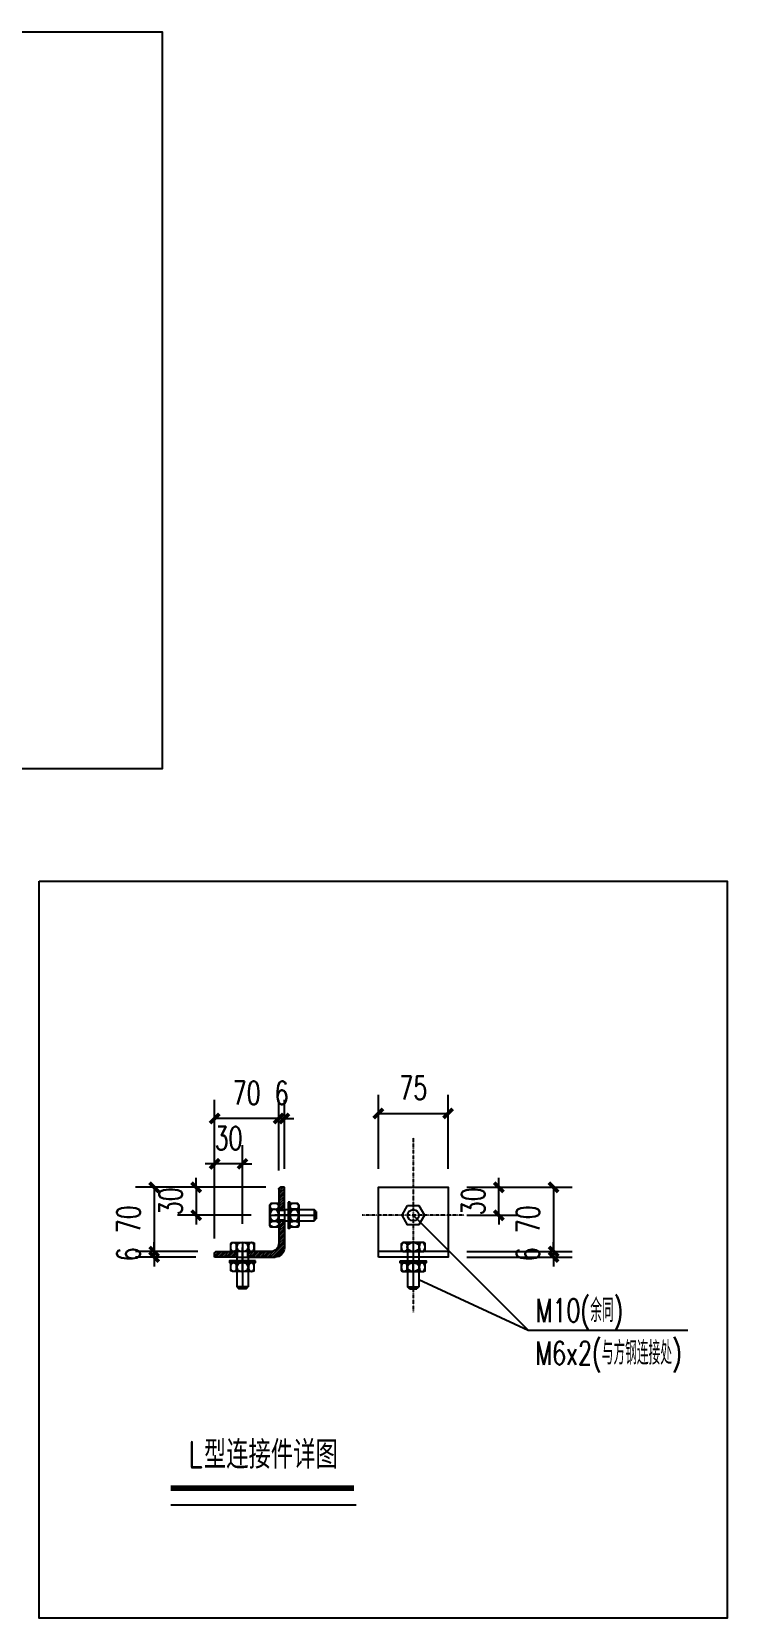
# Model space of a CAD drawing. Header units: millimetres. Extents: x -198529 to 244266, y -64 to 158464.
# Drawn here: x -187348 to -183611, y 117776 to 126298 of the extents above; entities that cross this region are included whole.
import ezdxf

# ---------------------------------------------------------------- set-up
doc = ezdxf.new("R2010")
doc.units = ezdxf.units.MM
doc.linetypes.add('ACAD_ISO10W100', pattern=[18.5, 12, -3, 0.5, -3])
for name, color, linetype in [('ANCHOR BOLTS', 4, 'Continuous'), ('ANGEL STEEL_75x75x3.0', 22, 'Continuous'), ('BOLTS', 3, 'Continuous')]:
    doc.layers.add(name, color=color, linetype=linetype)
doc.styles.add('DIM_FONT', font='SIMPLEX', dxfattribs={"width": 0.7, "bigfont": 'GBCBIG'})
doc.styles.add('EDRI-COM', font='tssdeng.shx', dxfattribs={"width": 0.8, "bigfont": 'hztxt.shx'})
doc.dimstyles.new('DIM-20-100', dxfattribs={"dimtxt": 125, "dimasz": 50, "dimexe": 100, "dimexo": 100, "dimgap": 75, "dimtad": 1, "dimdec": 0, "dimlfac": 0.2, "dimzin": 12, "dimdsep": 46, "dimtxsty": 'DIM_FONT', "dimblk": 'ARCHTICK', "dimcen": 2.5, "dimclrd": 256, "dimclre": 256, "dimclrt": 256, "dimadec": 0, "dimazin": 3, "dimtfac": 1, "dimtdec": 0, "dimtix": 1, "dimtmove": 2, "dimatfit": 3, "dimfxl": 1, "dimlwd": -1, "dimlwe": -1, "dimarcsym": 0})
pattern_1 = [(45, (70645.0448, 93964.8255), (-1.325825215, 1.325825215), [])]

# ---------------------------------------------------------------- blocks, each defined once
blk = doc.blocks.new('A$C2DBF4B5B')
h = blk.add_hatch()
h.set_pattern_fill('ANSI31', color=256, scale=15, style=0)
h.set_pattern_definition(pattern_1)
edge = h.paths.add_edge_path()
edge.add_line((39.5, 75), (10, 75))
edge.add_arc((10, 65), 10, 90, 180)
edge.add_line((0, 65), (0, 35.5))
edge.add_line((0, 35.5), (6, 35.5))
edge.add_line((6, 35.5), (6, 60))
edge.add_arc((15, 60), 9, 90, 180, ccw=False)
edge.add_line((15, 69), (39.5, 69))
edge.add_line((39.5, 69), (39.5, 75))
h = blk.add_hatch()
h.set_pattern_fill('ANSI31', color=256, scale=15, style=0)
h.set_pattern_definition(pattern_1)
edge = h.paths.add_edge_path()
edge.add_line((50.5, 69), (50.5, 75))
edge.add_line((50.5, 75), (75, 75))
edge.add_line((75, 75), (75, 71))
edge.add_arc((73, 71), 2, -90, 0, ccw=False)
edge.add_line((73, 69), (50.5, 69))
h = blk.add_hatch()
h.set_pattern_fill('ANSI31', color=256, scale=15, style=0)
h.set_pattern_definition(pattern_1)
edge = h.paths.add_edge_path()
edge.add_line((0, 24.5), (6, 24.5))
edge.add_line((6, 24.5), (6, 2))
edge.add_arc((4, 2), 2, -90, 0, ccw=False)
edge.add_line((4, 0), (0, 0))
edge.add_line((0, 0), (0, 24.5))
for p, q in [((39.5, 75), (10, 75)), ((39.5, 69), (15, 69)), ((50.5, 75), (39.5, 75)), ((39.5, 75), (39.5, 69)), ((50.5, 69), (39.5, 69)), ((50.5, 69), (50.5, 75)), ((50.5, 75), (75, 75)), ((73, 69), (50.5, 69)), ((75, 75), (75, 71)), ((0, 35.5), (0, 65)), ((6, 60), (6, 35.5)), ((0, 24.5), (0, 35.5)), ((6, 35.5), (0, 35.5)), ((6, 35.5), (6, 24.5)), ((0, 24.5), (6, 24.5)), ((0, 24.5), (0, 0)), ((6, 2), (6, 24.5)), ((0, 0), (4, 0))]:
    blk.add_line(p, q)
at = {"color": 8}
for p, q in [((45, 78.6), (45, 64.7)), ((-3.6, 30), (10.3, 30))]:
    blk.add_line(p, q, dxfattribs=at)
for centre, radius, start, end in [((10, 65), 10, 90, 180), ((15, 60), 9, 90, 180), ((73, 71), 2, 270, 0), ((4, 2), 2, 270, 0)]:
    blk.add_arc(centre, radius, start, end)
blk = doc.blocks.new('A$C4EA80240')
for p, q in [((2.6, 9.7), (1.3, 9.7)), ((2.6, 2.1), (1.3, 2.1)), ((10.2, 9.7), (6.4, 9.7)), ((10.1, 2.1), (6.4, 2.1)), ((7.7, 1.1), (7.7, 10.7)), ((21.6, 9.7), (17.9, 9.7)), ((21.6, 2.1), (17.9, 2.1)), ((20.4, 1.1), (20.4, 10.7)), ((26.7, 2.1), (26.7, 9.7))]:
    blk.add_line(p, q)
at = {"color": 8}
blk.add_line((14, 0), (14, 11.7), dxfattribs=at)
blk.add_lwpolyline([(28, 12.7), (0, 12.7), (0, 10.7), (28, 10.7)], close=True)
blk.add_lwpolyline([(25.5, 2.1), (26.7, 2.1), (25, 1.1), (3.1, 1.1), (1.3, 2.1), (1.3, 9.7), (3.1, 10.7), (25, 10.7), (26.7, 9.7), (25.5, 9.7)])
blk.add_ellipse((4.5, 5.9), major_axis=(0, 4.8), ratio=0.661547)
at = {"extrusion": (0, 0, -1)}
for centre, major_axis, ratio in [((14, 5.9), (6.36, 0), 0.753789), ((23.5, 5.9), (0, 4.8), 0.661547)]:
    blk.add_ellipse(centre, major_axis=major_axis, ratio=ratio, dxfattribs=at)
blk = doc.blocks.new('A$C147C6879')
at = {"layer": 'BOLTS'}
for p, q in [((9.6, 19), (0, 19)), ((8.6, 25.4), (1, 25.4)), ((1, 20.3), (1, 16.6)), ((8.6, 20.3), (8.6, 16.6)), ((9.6, 18.7), (47.6, 18.7)), ((49.6, 16.7), (47.6, 18.7)), ((47.6, 18.7), (47.6, 6.7)), ((0, 12.7), (47.6, 12.7)), ((9.6, 6.3), (0, 6.3)), ((1, 8.8), (1, 5.1)), ((1, 1.2), (1, 0)), ((8.6, 8.8), (8.6, 5.1)), ((8.6, 1.2), (8.6, 0)), ((9.6, 6.7), (47.6, 6.7)), ((47.6, 6.7), (49.6, 8.7)), ((49.6, 16.7), (49.6, 8.7))]:
    blk.add_line(p, q, dxfattribs=at)
blk.add_lwpolyline([(8.6, 24.2), (8.6, 25.4), (9.6, 23.7), (9.6, 1.7), (8.6, 0), (1, 0), (0, 1.7), (0, 23.7), (1, 25.4), (1, 24.2)], dxfattribs=at)
at = {"layer": 'BOLTS', "extrusion": (0, 0, -1)}
for centre, major_axis, ratio in [((4.8, 22.2), (-4.8, 0), 0.661547), ((4.8, 12.7), (0, 6.36), 0.753789)]:
    blk.add_ellipse(centre, major_axis=major_axis, ratio=ratio, dxfattribs=at)
at = {"layer": 'BOLTS'}
blk.add_ellipse((4.8, 3.2), major_axis=(-4.8, 0), ratio=0.661547, dxfattribs=at)
blk = doc.blocks.new('Angle iron')
at = {"layer": 'ANGEL STEEL_75x75x3.0'}
blk.add_line((6, -37.5), (6, 37.5), dxfattribs=at)
blk.add_lwpolyline([(0, 37.5), (75, 37.5), (75, -37.5), (0, -37.5)], close=True, dxfattribs=at)
at = {"layer": 'BOLTS'}
blk.add_lwpolyline([(55.4, 6), (55.4, -6), (45, -12), (34.6, -6), (34.6, 6), (45, 12)], close=True, dxfattribs=at)
blk.add_circle((45, 0), 6, dxfattribs=at)
at = {"layer": 'BOLTS', "xscale": -1}
blk.add_blockref('A$C147C6879', (15.6, -12.7), dxfattribs=at)
at = {"layer": 'BOLTS', "color": 2, "xscale": -1, "rotation": 270}
blk.add_blockref('A$C4EA80240', (-16.7, -14), dxfattribs=at)
blk = doc.blocks.new('_ArchTick')
at = {"color": 0, "linetype": 'ByBlock', "const_width": 0.4}
blk.add_lwpolyline([(-0.5, -0.5), (0.5, 0.5)], dxfattribs=at)
blk = doc.blocks.new('*D132')
at = {"transparency": 16777216}
for p, q in [((-185011, 120090.7), (-184444.5, 120090.7)), ((-184544.5, 120090.7), (-184544.5, 119745.7)), ((-185011, 119745.7), (-184444.5, 119745.7))]:
    blk.add_line(p, q, dxfattribs=at)
at = {"layer": 'Defpoints', "color": 0, "transparency": 16777216}
for p in [(-185111, 120090.7), (-185111, 119745.7), (-184544.5, 119745.7)]:
    blk.add_point(p, dxfattribs=at)
at = {"transparency": 16777216, "xscale": 50, "yscale": 50, "zscale": 50}
for p, rotation in [((-184544.5, 120090.7), 90), ((-184544.5, 119745.7), 270)]:
    blk.add_blockref('_ArchTick', p, dxfattribs=dict(at, rotation=rotation))
at = {"transparency": 16777216, "insert": (-184682, 119918.2), "char_height": 125, "attachment_point": 5, "rotation": 90, "style": 'DIM_FONT'}
blk.add_mtext('70', dxfattribs=at)
blk = doc.blocks.new('*D114')
at = {"transparency": 16777216}
for p, q in [((-185011, 119745.7), (-184444.5, 119745.7)), ((-184544.5, 119745.7), (-184544.5, 119795.7)), ((-184544.5, 119715.7), (-184544.5, 119745.7)), ((-185011, 119715.7), (-184444.5, 119715.7)), ((-184544.5, 119715.7), (-184544.5, 119665.7))]:
    blk.add_line(p, q, dxfattribs=at)
at = {"layer": 'Defpoints', "color": 0, "transparency": 16777216}
for p in [(-185111, 119745.7), (-184544.5, 119745.7), (-185111, 119715.7)]:
    blk.add_point(p, dxfattribs=at)
at = {"transparency": 16777216, "xscale": 50, "yscale": 50, "zscale": 50}
for p, rotation in [((-184544.5, 119745.7), 270), ((-184544.5, 119715.7), 90)]:
    blk.add_blockref('_ArchTick', p, dxfattribs=dict(at, rotation=rotation))
at = {"transparency": 16777216, "insert": (-184682, 119730.7), "char_height": 125, "attachment_point": 5, "rotation": 90, "style": 'DIM_FONT'}
blk.add_mtext('6', dxfattribs=at)
blk = doc.blocks.new('*D115')
at = {"transparency": 16777216}
for p, q in [((-185486, 120190.7), (-185486, 120587.2)), ((-185111, 120190.7), (-185111, 120587.2)), ((-185486, 120487.2), (-185111, 120487.2))]:
    blk.add_line(p, q, dxfattribs=at)
at = {"layer": 'Defpoints', "color": 0, "transparency": 16777216}
for p in [(-185111, 120487.2), (-185486, 120090.7), (-185111, 120090.7)]:
    blk.add_point(p, dxfattribs=at)
at = {"transparency": 16777216, "xscale": 50, "yscale": 50, "zscale": 50, "rotation": 180}
blk.add_blockref('_ArchTick', (-185486, 120487.2), dxfattribs=at)
at = {"transparency": 16777216, "xscale": 50, "yscale": 50, "zscale": 50}
blk.add_blockref('_ArchTick', (-185111, 120487.2), dxfattribs=at)
at = {"transparency": 16777216, "insert": (-185298.5, 120624.7), "char_height": 125, "attachment_point": 5, "style": 'DIM_FONT'}
blk.add_mtext('75', dxfattribs=at)
blk = doc.blocks.new('*D116')
at = {"transparency": 16777216}
for p, q in [((-186090.9, 120090.7), (-186790.5, 120090.7)), ((-186690.5, 120090.7), (-186690.5, 119745.7)), ((-186455.9, 119745.7), (-186790.5, 119745.7))]:
    blk.add_line(p, q, dxfattribs=at)
at = {"layer": 'Defpoints', "color": 0, "transparency": 16777216}
for p in [(-185990.9, 120090.7), (-186690.5, 119745.7), (-186355.9, 119745.7)]:
    blk.add_point(p, dxfattribs=at)
at = {"transparency": 16777216, "xscale": 50, "yscale": 50, "zscale": 50}
for p, rotation in [((-186690.5, 120090.7), 90), ((-186690.5, 119745.7), 270)]:
    blk.add_blockref('_ArchTick', p, dxfattribs=dict(at, rotation=rotation))
at = {"transparency": 16777216, "insert": (-186828, 119918.2), "char_height": 125, "attachment_point": 5, "rotation": 90, "style": 'DIM_FONT'}
blk.add_mtext('70', dxfattribs=at)
blk = doc.blocks.new('*D117')
at = {"transparency": 16777216}
for p, q in [((-186455.9, 119745.7), (-186790.5, 119745.7)), ((-186690.5, 119745.7), (-186690.5, 119795.7)), ((-186690.5, 119715.7), (-186690.5, 119745.7)), ((-186465.9, 119715.7), (-186790.5, 119715.7)), ((-186690.5, 119715.7), (-186690.5, 119665.7))]:
    blk.add_line(p, q, dxfattribs=at)
at = {"layer": 'Defpoints', "color": 0, "transparency": 16777216}
for p in [(-186690.5, 119745.7), (-186355.9, 119745.7), (-186365.9, 119715.7)]:
    blk.add_point(p, dxfattribs=at)
at = {"transparency": 16777216, "xscale": 50, "yscale": 50, "zscale": 50}
for p, rotation in [((-186690.5, 119745.7), 270), ((-186690.5, 119715.7), 90)]:
    blk.add_blockref('_ArchTick', p, dxfattribs=dict(at, rotation=rotation))
at = {"transparency": 16777216, "insert": (-186828, 119730.7), "char_height": 125, "attachment_point": 5, "rotation": 90, "style": 'DIM_FONT'}
blk.add_mtext('6', dxfattribs=at)
blk = doc.blocks.new('*D118')
at = {"transparency": 16777216}
for p, q in [((-186020.9, 120180.7), (-186020.9, 120560.2)), ((-185990.9, 120190.7), (-185990.9, 120560.2)), ((-186020.9, 120460.2), (-186070.9, 120460.2)), ((-185990.9, 120460.2), (-186020.9, 120460.2)), ((-185990.9, 120460.2), (-185940.9, 120460.2))]:
    blk.add_line(p, q, dxfattribs=at)
at = {"layer": 'Defpoints', "color": 0, "transparency": 16777216}
for p in [(-186020.9, 120460.2), (-186020.9, 120080.7), (-185990.9, 120090.7)]:
    blk.add_point(p, dxfattribs=at)
at = {"transparency": 16777216, "xscale": 50, "yscale": 50, "zscale": 50}
blk.add_blockref('_ArchTick', (-186020.9, 120460.2), dxfattribs=at)
at = {"transparency": 16777216, "xscale": 50, "yscale": 50, "zscale": 50, "rotation": 180}
blk.add_blockref('_ArchTick', (-185990.9, 120460.2), dxfattribs=at)
at = {"transparency": 16777216, "insert": (-186005.9, 120597.7), "char_height": 125, "attachment_point": 5, "style": 'DIM_FONT'}
blk.add_mtext('6', dxfattribs=at)
blk = doc.blocks.new('*D119')
at = {"transparency": 16777216}
for p, q in [((-186365.9, 119815.7), (-186365.9, 120560.2)), ((-186020.9, 120180.7), (-186020.9, 120560.2)), ((-186020.9, 120460.2), (-186365.9, 120460.2))]:
    blk.add_line(p, q, dxfattribs=at)
at = {"layer": 'Defpoints', "color": 0, "transparency": 16777216}
for p in [(-186365.9, 120460.2), (-186020.9, 120080.7), (-186365.9, 119715.7)]:
    blk.add_point(p, dxfattribs=at)
at = {"transparency": 16777216, "xscale": 50, "yscale": 50, "zscale": 50, "rotation": 180}
blk.add_blockref('_ArchTick', (-186365.9, 120460.2), dxfattribs=at)
at = {"transparency": 16777216, "xscale": 50, "yscale": 50, "zscale": 50}
blk.add_blockref('_ArchTick', (-186020.9, 120460.2), dxfattribs=at)
at = {"transparency": 16777216, "insert": (-186193.4, 120597.7), "char_height": 125, "attachment_point": 5, "style": 'DIM_FONT'}
blk.add_mtext('70', dxfattribs=at)
blk = doc.blocks.new('*D120')
at = {"transparency": 16777216}
for p, q in [((-186090.9, 120090.7), (-186564.5, 120090.7)), ((-186464.5, 120090.7), (-186464.5, 120140.7)), ((-186464.5, 120090.7), (-186464.5, 119940.7)), ((-186168.9, 119940.7), (-186564.5, 119940.7)), ((-186464.5, 119940.7), (-186464.5, 119890.7))]:
    blk.add_line(p, q, dxfattribs=at)
at = {"layer": 'Defpoints', "color": 0, "transparency": 16777216}
for p in [(-185990.9, 120090.7), (-186464.5, 119940.7), (-186068.9, 119940.7)]:
    blk.add_point(p, dxfattribs=at)
at = {"transparency": 16777216, "xscale": 50, "yscale": 50, "zscale": 50}
for p, rotation in [((-186464.5, 120090.7), 270), ((-186464.5, 119940.7), 90)]:
    blk.add_blockref('_ArchTick', p, dxfattribs=dict(at, rotation=rotation))
at = {"transparency": 16777216, "insert": (-186602, 120015.7), "char_height": 125, "attachment_point": 5, "rotation": 90, "style": 'DIM_FONT'}
blk.add_mtext('30', dxfattribs=at)
blk = doc.blocks.new('*D121')
at = {"transparency": 16777216}
for p, q in [((-186365.9, 119815.7), (-186365.9, 120316.7)), ((-186215.9, 119893.6), (-186215.9, 120316.7)), ((-186365.9, 120216.7), (-186415.9, 120216.7)), ((-186215.9, 120216.7), (-186365.9, 120216.7)), ((-186215.9, 120216.7), (-186165.9, 120216.7))]:
    blk.add_line(p, q, dxfattribs=at)
at = {"layer": 'Defpoints', "color": 0, "transparency": 16777216}
for p in [(-186365.9, 120216.7), (-186215.9, 119793.6), (-186365.9, 119715.7)]:
    blk.add_point(p, dxfattribs=at)
at = {"transparency": 16777216, "xscale": 50, "yscale": 50, "zscale": 50}
blk.add_blockref('_ArchTick', (-186365.9, 120216.7), dxfattribs=at)
at = {"transparency": 16777216, "xscale": 50, "yscale": 50, "zscale": 50, "rotation": 180}
blk.add_blockref('_ArchTick', (-186215.9, 120216.7), dxfattribs=at)
at = {"transparency": 16777216, "insert": (-186290.9, 120354.2), "char_height": 125, "attachment_point": 5, "style": 'DIM_FONT'}
blk.add_mtext('30', dxfattribs=at)
blk = doc.blocks.new('*D139')
at = {"transparency": 16777216}
for p, q in [((-185011, 120090.7), (-184738.5, 120090.7)), ((-184838.5, 120090.7), (-184838.5, 120140.7)), ((-184838.5, 119940.7), (-184838.5, 120090.7)), ((-185011, 119940.7), (-184738.5, 119940.7)), ((-184838.5, 119940.7), (-184838.5, 119890.7))]:
    blk.add_line(p, q, dxfattribs=at)
at = {"layer": 'Defpoints', "color": 0, "transparency": 16777216}
for p in [(-185111, 120090.7), (-184838.5, 120090.7), (-185111, 119940.7)]:
    blk.add_point(p, dxfattribs=at)
at = {"transparency": 16777216, "xscale": 50, "yscale": 50, "zscale": 50}
for p, rotation in [((-184838.5, 120090.7), 270), ((-184838.5, 119940.7), 90)]:
    blk.add_blockref('_ArchTick', p, dxfattribs=dict(at, rotation=rotation))
at = {"transparency": 16777216, "insert": (-184976, 120015.7), "char_height": 125, "attachment_point": 5, "rotation": 90, "style": 'DIM_FONT'}
blk.add_mtext('30', dxfattribs=at)

msp = doc.modelspace()

# ---------------------------------------------------------------- linework, layer by layer
for p, q in [((-185298.5, 119940.7), (-184681.5, 119323.7)), ((-185268.5, 119594.7), (-184681.5, 119323.7)), ((-184681.5, 119323.7), (-183823, 119323.7)), ((-186601, 118385.2), (-185605.1, 118385.2))]:
    msp.add_line(p, q)
at = {"const_width": 30}
msp.add_lwpolyline([(-186601, 118475.2), (-185617.6, 118475.2)], dxfattribs=at)
at = {"layer": 'ANCHOR BOLTS', "linetype": 'ACAD_ISO10W100', "ltscale": 0.1}
for p, q in [((-185298.5, 120356.7), (-185298.5, 119419.2)), ((-185024, 119940.7), (-185573, 119940.7))]:
    msp.add_line(p, q, dxfattribs=at)
at = {"layer": 'Defpoints'}
for points in [[(-193383.4, 126297.7), (-186646.9, 126297.7), (-186646.9, 122338.2), (-193383.4, 122338.2)], [(-187308.5, 121735.2), (-183611, 121735.2), (-183611, 117775.7), (-187308.5, 117775.7)]]:
    msp.add_lwpolyline(points, close=True, dxfattribs=at)

# ---------------------------------------------------------------- block references
at = {"xscale": 5.000000000000002, "yscale": 5.000000000000002, "zscale": 5.000000000000002, "rotation": 90}
msp.add_blockref('Angle iron', (-185298.5, 119715.7), dxfattribs=at)
at = {"layer": 'ANGEL STEEL_75x75x3.0', "xscale": -5, "yscale": 5, "zscale": 5, "rotation": 270}
msp.add_blockref('A$C2DBF4B5B', (-186365.9, 119715.7), dxfattribs=at)
at = {"layer": 'BOLTS', "xscale": 5, "yscale": 5, "zscale": 5}
msp.add_blockref('A$C147C6879', (-186068.9, 119877.2), dxfattribs=at)
at = {"layer": 'BOLTS', "color": 2, "xscale": 5.000000000000001, "yscale": 5.000000000000001, "zscale": 5.000000000000001, "rotation": 90}
msp.add_blockref('A$C4EA80240', (-185907.4, 119870.6), dxfattribs=at)
at = {"layer": 'BOLTS', "xscale": 5, "yscale": 5, "zscale": 5, "rotation": 270}
msp.add_blockref('A$C147C6879', (-186279.3, 119793.7), dxfattribs=at)
at = {"layer": 'BOLTS', "color": 2, "xscale": 5, "yscale": 5, "zscale": 5}
msp.add_blockref('A$C4EA80240', (-186285.9, 119632.3), dxfattribs=at)

# ---------------------------------------------------------------- texts
for s, height, style, width, p in [('M10(余同)', 125, 'DIM_FONT', 0.7, (-184640, 119366.7)), ('M6x2(与方钢连接处)', 125, 'DIM_FONT', 0.7, (-184642, 119137.9)), ('L型连接件详图 ', 150, 'EDRI-COM', 0.8, (-186506, 118579.2))]:
    msp.add_text(s, height=height, dxfattribs=dict(style=style, width=width)).set_placement(p)

# ---------------------------------------------------------------- dimensions: what is measured, and where the dimension line sits
dim = msp.add_linear_dim(base=(-186365.9, 120460.2), p1=(-186020.9, 120080.7), p2=(-186365.9, 119715.7), text='70', dimstyle='DIM-20-100')
dim.commit()
dim.dimension.update_dxf_attribs({"geometry": '*D119', "text_midpoint": (-186193.4, 120597.7)})
for base, p1, p2, picture, middle in [((-186020.9, 120460.2), (-185990.9, 120090.7), (-186020.9, 120080.7), '*D118', (-186005.9, 120597.7)), ((-185111, 120487.2), (-185486, 120090.7), (-185111, 120090.7), '*D115', (-185298.5, 120624.7)), ((-186365.9, 120216.7), (-186215.9, 119793.6), (-186365.9, 119715.7), '*D121', (-186290.9, 120354.2))]:
    dim = msp.add_linear_dim(base=base, p1=p1, p2=p2, dimstyle='DIM-20-100')
    dim.commit()
    dim.dimension.update_dxf_attribs({"geometry": picture, "text_midpoint": middle})
for base, p1, p2, picture, middle in [((-186690.5, 119745.7), (-185990.9, 120090.7), (-186355.9, 119745.7), '*D116', (-186828, 119918.2)), ((-184544.5, 119745.7), (-185111, 120090.7), (-185111, 119745.7), '*D132', (-184682, 119918.2))]:
    dim = msp.add_linear_dim(base=base, p1=p1, p2=p2, angle=90, text='70', dimstyle='DIM-20-100')
    dim.commit()
    dim.dimension.update_dxf_attribs({"geometry": picture, "text_midpoint": middle})
for base, p1, p2, picture, middle in [((-186464.5, 119940.7), (-185990.9, 120090.7), (-186068.9, 119940.7), '*D120', (-186602, 120015.7)), ((-184838.5, 120090.7), (-185111, 119940.7), (-185111, 120090.7), '*D139', (-184976, 120015.7)), ((-186690.5, 119745.7), (-186365.9, 119715.7), (-186355.9, 119745.7), '*D117', (-186828, 119730.7)), ((-184544.5, 119745.7), (-185111, 119715.7), (-185111, 119745.7), '*D114', (-184682, 119730.7))]:
    dim = msp.add_linear_dim(base=base, p1=p1, p2=p2, angle=90, dimstyle='DIM-20-100')
    dim.commit()
    dim.dimension.update_dxf_attribs({"geometry": picture, "text_midpoint": middle})

doc.saveas('drawing.dxf')
